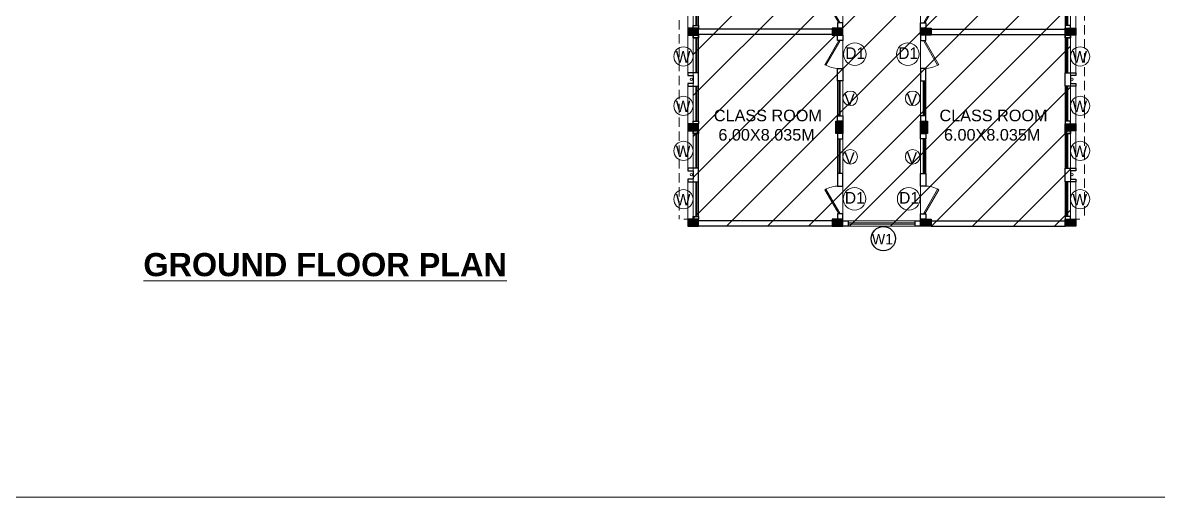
# Model space of a CAD drawing. Header units: millimetres. Extents: x 3614 to 12428, y -844 to 6844.
# Drawn here: x 5267.21 to 5316.17, y -803.64 to -783.18 of the extents above; entities that cross this region are included whole.
import ezdxf

# ---------------------------------------------------------------- set-up
doc = ezdxf.new("R2010")
doc.units = ezdxf.units.MM
doc.header["$LTSCALE"] = 40
doc.header["$MEASUREMENT"] = 0
doc.linetypes.add('DASHED', pattern=[0.75, 0.5, -0.25])
doc.layers.get('0').update_dxf_attribs({"linetype": 'CONTINUOUS', "lineweight": 20})
for name, color, linetype, lineweight in [('CLL LEV.', 15, 'CONTINUOUS', 18), ('Column', 252, 'CONTINUOUS', 30), ('Column Hatch', 253, 'CONTINUOUS', 13), ('Door', 54, 'CONTINUOUS', 18), ('ele-3', 1, 'CONTINUOUS', 20), ('Fixture', 44, 'CONTINUOUS', 15), ('hatch-2', 40, 'CONTINUOUS', 13), ('Hidden', 30, 'DASHED', 18), ('TEXT', 7, 'CONTINUOUS', 20), ('Ventilator', 6, 'DASHED', 18), ('Wall', 7, 'CONTINUOUS', 30), ('Window', 150, 'CONTINUOUS', 15), ('window wall', 7, 'CONTINUOUS', 18), ('Window-Wall', 7, 'CONTINUOUS', 18)]:
    doc.layers.add(name, color=color, linetype=linetype, lineweight=lineweight)
doc.layers.add('RD', color=80, linetype='CONTINUOUS')
doc.styles.add('STYLE9', font='GOTHIC.TTF')
doc.styles.add('Tabrej', font='GOTHIC.TTF')
doc.styles.add('Tabrej.', font='GOTHIC.TTF', dxfattribs={"height": 1})

# ---------------------------------------------------------------- blocks, each defined once
blk = doc.blocks.new('COLM 530')
at = {"layer": 'Column Hatch'}
h = blk.add_hatch(color=0, dxfattribs=at)
h.dxf.hatch_style = 1
h.paths.add_polyline_path([(5443.518, -633.795), (5443.218, -633.795), (5443.218, -634.325), (5443.518, -634.325)])
at = {"layer": 'Column'}
for p, q in [((5443.518, -633.795), (5443.218, -633.795)), ((5443.218, -633.795), (5443.218, -634.325)), ((5443.518, -634.325), (5443.518, -633.795)), ((5443.218, -634.325), (5443.518, -634.325))]:
    blk.add_line(p, q, dxfattribs=at)
blk = doc.blocks.new('COLUMN 546')
at = {"layer": 'Column Hatch'}
h = blk.add_hatch(color=0, dxfattribs=at)
h.dxf.hatch_style = 1
h.paths.add_polyline_path([(0, 0), (0.3, 0), (0.3, 0.46), (0, 0.46)])
at = {"layer": 'Column'}
for p, q in [((0.3, 0.46), (0, 0.46)), ((0, 0.46), (0, 0)), ((0, 0), (0.3, 0)), ((0.3, 0), (0.3, 0.46))]:
    blk.add_line(p, q, dxfattribs=at)
blk = doc.blocks.new('VENT 2')
at = {"layer": 'Ventilator', "linetype": 'Continuous', "ltscale": 0.02}
for p, q in [((0, 0.182), (1.5, 0.182)), ((0, 0.152), (1.5, 0.152))]:
    blk.add_line(p, q, dxfattribs=at)
at = {"layer": 'Window-Wall'}
for p, q in [((0, 0.23), (1.5, 0.23)), ((0, 0), (0, 0.23)), ((0, 0.115), (1.5, 0.115)), ((1.5, 0), (0, 0)), ((1.5, 0.23), (1.5, 0))]:
    blk.add_line(p, q, dxfattribs=at)
blk = doc.blocks.new('*U18')
for p, q in [((0, 0), (0, -6)), ((40, 0), (40, -6))]:
    blk.add_line(p, q)
blk.add_lwpolyline([(0, 0), (34.6, 20), (35.5, 18.5), (0.9, -1.5)], close=True)
blk.add_arc((0, 0), 40, 0, 30)
blk = doc.blocks.new('DOOR1')
at = {"layer": 'Door'}
blk.add_line((0, 0), (1.2, 0), dxfattribs=at)
at = {"layer": 'Door', "xscale": 0.0300000000000013, "yscale": 0.0300000000000013, "zscale": 0.0300000000000013}
blk.add_blockref('*U18', (0, 0.18), dxfattribs=at)
blk = doc.blocks.new('class 1')
at = {"layer": 'Wall'}
for points in [[(0.23, -0.035), (0, -0.035), (0, -0.265), (0.23, -0.265), (0.23, -0.035)], [(0.23, -1.465), (0, -1.465), (0, -2.005), (0.23, -2.005), (0.23, -1.465)], [(0.23, -3.505), (0, -3.505), (0, -3.735), (0.23, -3.735), (0.23, -3.505)]]:
    blk.add_lwpolyline(points, dxfattribs=at)
at = {"layer": 'Wall', "rotation": 270}
for name, p in [('DOOR1', (0, -0.265)), ('VENT 2', (0, -2.005))]:
    blk.add_blockref(name, p, dxfattribs=at)
blk = doc.blocks.new('WINDOW 1')
at = {"layer": 'CLL LEV.'}
for p, q in [((-0.115, -0.23), (-0.115, -0.46)), ((-0.115, -0.46), (1.615, -0.46)), ((1.615, -0.23), (1.615, -0.46))]:
    blk.add_line(p, q, dxfattribs=at)
at = {"layer": 'Window'}
for p, q in [((0, -0.051), (1.5, -0.051)), ((0, -0.081), (1.5, -0.081))]:
    blk.add_line(p, q, dxfattribs=at)
at = {"layer": 'Window-Wall'}
for p, q in [((0, 0), (1.5, 0)), ((0, -0.23), (0, 0)), ((1.5, 0), (1.5, -0.23)), ((0, -0.115), (1.5, -0.115)), ((1.5, -0.23), (0, -0.23))]:
    blk.add_line(p, q, dxfattribs=at)
blk = doc.blocks.new('SHAFT2')
at = {"layer": 'Fixture'}
blk.add_circle((0.302, 0.307), 0.05, dxfattribs=at)
at = {"layer": 'Wall'}
blk.add_lwpolyline([(0, 0.585), (0.46, 0.585), (0.46, 0.47), (0.23, 0.47), (0.23, 0.115), (0.46, 0.115), (0.46, 0), (0, 0), (0, 0.585)], dxfattribs=at)
blk = doc.blocks.new('DDDD')
at = {"layer": 'TEXT', "color": 3, "ltscale": 0.2}
blk.add_circle((2085.909, -1030.934), 0.488, dxfattribs=at)
at = {"layer": 'TEXT', "color": 3, "style": 'STYLE9'}
blk.add_text('D1', height=0.5, dxfattribs=at).set_placement((2085.496, -1031.139))
blk = doc.blocks.new('W')
at = {"layer": 'TEXT', "color": 3}
blk.add_circle((2080.863, -1087.688), 0.414, dxfattribs=at)
at = {"layer": 'TEXT', "color": 3, "style": 'STYLE9'}
blk.add_text('W', height=0.5, dxfattribs=at).set_placement((2080.534, -1087.956))
blk = doc.blocks.new('VVV')
at = {"layer": 'TEXT', "color": 3, "ltscale": 0.2}
blk.add_circle((2082.528, -1073.943), 0.314, dxfattribs=at)
at = {"layer": 'TEXT', "color": 3, "style": 'STYLE9'}
blk.add_text('V', height=0.5, dxfattribs=at).set_placement((2082.277, -1074.243))

msp = doc.modelspace()

# ---------------------------------------------------------------- hatches: boundary and pattern name
at = {"layer": 'hatch-2', "ltscale": 0.05}
h = msp.add_hatch(dxfattribs=at)
h.set_pattern_fill('ANSI31', color=256, scale=10, style=0)
h.set_pattern_definition([(45, (-390.4418, 168.6204), (-0.88388348, 0.88388348), [])])
h.paths.add_polyline_path([(5312.3853, -750.1443), (5296.1153, -750.1443), (5296.1153, -791.9542), (5312.3853, -791.9542)])

# ---------------------------------------------------------------- linework, layer by layer
at = {"layer": 'ele-3', "ltscale": 0.05}
msp.add_lwpolyline([(5233.1298, -730.1343), (5348.6443, -730.1343), (5348.6443, -803.6401), (5233.1298, -803.6401)], close=True, dxfattribs=at)
at = {"layer": 'hatch-2', "ltscale": 0.05}
msp.add_lwpolyline([(5296.1153, -750.1443), (5312.3853, -750.1443), (5312.3853, -791.9542), (5296.1153, -791.9542)], close=True, dxfattribs=at)
at = {"layer": 'Hidden', "ltscale": 0.02}
for p, q in [((5295.5153, -775.2742), (5295.5153, -791.6542)), ((5312.9853, -776.0942), (5312.9853, -791.6542)), ((5296.1153, -791.6542), (5295.5153, -791.6542)), ((5312.3853, -791.6542), (5312.9853, -791.6542))]:
    msp.add_line(p, q, dxfattribs=at)
at = {"layer": 'RD'}
msp.add_circle((5304.321, -792.4906), 0.5224, dxfattribs=at)
at = {"layer": 'Wall'}
for p, q in [((5302.1153, -783.4592), (5296.3453, -783.4592)), ((5302.1153, -783.6892), (5296.3453, -783.6892)), ((5306.3853, -783.4592), (5312.1553, -783.4592)), ((5306.3853, -783.6892), (5312.1553, -783.6892)), ((5302.1153, -791.7242), (5296.3453, -791.7242)), ((5306.3853, -791.7242), (5312.1553, -791.7242)), ((5302.1153, -791.9542), (5296.3453, -791.9542)), ((5306.3853, -791.9542), (5312.1553, -791.9542))]:
    msp.add_line(p, q, dxfattribs=at)
for points in [[(5296.1153, -783.4242), (5296.1153, -783.3092), (5296.3453, -783.3092), (5296.3453, -783.4242), (5296.1153, -783.4242)], [(5312.3853, -783.4242), (5312.3853, -783.3092), (5312.1553, -783.3092), (5312.1553, -783.4242), (5312.3853, -783.4242)], [(5296.1153, -783.7242), (5296.1153, -783.8392), (5296.3453, -783.8392), (5296.3453, -783.7242), (5296.1153, -783.7242)], [(5296.1153, -783.8392), (5296.1153, -783.7242), (5296.3453, -783.7242), (5296.3453, -783.8392), (5296.1153, -783.8392)], [(5312.3853, -783.7242), (5312.3853, -783.8392), (5312.1553, -783.8392), (5312.1553, -783.7242), (5312.3853, -783.7242)], [(5312.3853, -783.8392), (5312.3853, -783.7242), (5312.1553, -783.7242), (5312.1553, -783.8392), (5312.3853, -783.8392)], [(5296.1153, -787.5392), (5296.1153, -787.4242), (5296.3453, -787.4242), (5296.3453, -787.5392), (5296.1153, -787.5392)], [(5296.1153, -787.8392), (5296.1153, -787.9542), (5296.3453, -787.9542), (5296.3453, -787.8392), (5296.1153, -787.8392)], [(5296.1153, -787.9542), (5296.1153, -787.8392), (5296.3453, -787.8392), (5296.3453, -787.9542), (5296.1153, -787.9542)], [(5312.3853, -787.5392), (5312.3853, -787.4242), (5312.1553, -787.4242), (5312.1553, -787.5392), (5312.3853, -787.5392)], [(5312.3853, -787.8392), (5312.3853, -787.9542), (5312.1553, -787.9542), (5312.1553, -787.8392), (5312.3853, -787.8392)], [(5312.3853, -787.9542), (5312.3853, -787.8392), (5312.1553, -787.8392), (5312.1553, -787.9542), (5312.3853, -787.9542)], [(5296.1153, -791.6542), (5296.1153, -791.5392), (5296.3453, -791.5392), (5296.3453, -791.6542), (5296.1153, -791.6542)], [(5302.5753, -791.9542), (5302.5753, -791.7242), (5302.8053, -791.7242), (5302.8053, -791.9542), (5302.5753, -791.9542)], [(5305.6953, -791.9542), (5305.6953, -791.7242), (5305.9253, -791.7242), (5305.9253, -791.9542), (5305.6953, -791.9542)], [(5312.3853, -791.6542), (5312.3853, -791.5392), (5312.1553, -791.5392), (5312.1553, -791.6542), (5312.3853, -791.6542)]]:
    msp.add_lwpolyline(points, dxfattribs=at)
at = {"layer": 'Window', "linetype": 'ByBlock', "ltscale": 0.05}
for p, q in [((5305.6953, -791.8142), (5302.8053, -791.8142)), ((5305.6953, -791.8642), (5302.8053, -791.8642))]:
    msp.add_line(p, q, dxfattribs=at)
at = {"layer": 'window wall', "linetype": 'ByBlock', "ltscale": 0.05}
for p, q in [((5305.6953, -791.7242), (5302.8053, -791.7242)), ((5305.6953, -791.9542), (5302.8053, -791.9542))]:
    msp.add_line(p, q, dxfattribs=at)

# ---------------------------------------------------------------- block references
at = {"linetype": 'ByBlock', "rotation": 180}
for p in [(5302.5753, -783.4592), (5302.5753, -791.6892)]:
    msp.add_blockref('class 1', p, dxfattribs=at)
at = {"linetype": 'ByBlock', "xscale": -1, "rotation": 180}
for p in [(5305.9253, -783.4592), (5305.9253, -791.6884)]:
    msp.add_blockref('class 1', p, dxfattribs=at)
at = {"color": 7, "extrusion": (0, 0, -1), "xscale": -1, "zscale": -1, "rotation": 270}
for p in [(-5296.3453, -783.7242), (-5302.5753, -783.7242), (-5296.3453, -787.8392), (-5296.3453, -791.9542), (-5302.5753, -791.9542)]:
    msp.add_blockref('COLUMN 546', p, dxfattribs=at)
at = {"color": 7, "extrusion": (0, 0, -1), "zscale": -1, "rotation": 90}
for p in [(-5305.9253, -783.7242), (-5312.1553, -783.7242), (-5312.1553, -787.8392), (-5305.9253, -791.9542), (-5312.1553, -791.9542)]:
    msp.add_blockref('COLUMN 546', p, dxfattribs=at)
at = {"linetype": 'ByBlock', "xscale": -1}
for name, p in [('class 1', (5302.5753, -783.6892)), ('SHAFT2', (5296.3453, -785.9242)), ('SHAFT2', (5296.3453, -790.0392))]:
    msp.add_blockref(name, p, dxfattribs=at)
at = {"linetype": 'ByBlock'}
msp.add_blockref('class 1', (5305.9253, -783.6892), dxfattribs=at)
at = {"linetype": 'ByBlock', "extrusion": (0, 0, -1), "xscale": -1, "zscale": -1}
for p in [(-5312.1553, -785.9242), (-5312.1553, -790.0392)]:
    msp.add_blockref('SHAFT2', p, dxfattribs=at)
at = {"xscale": -1}
for p in [(10745.7931, -153.6294), (10749.4431, -153.6294)]:
    msp.add_blockref('COLM 530', p, dxfattribs=at)
at = {"layer": 'CLL LEV.', "extrusion": (0, 0, -1), "xscale": -1, "zscale": -1, "rotation": 90}
for p in [(-5296.3453, -781.8092), (-5296.3453, -783.8392), (-5296.3453, -785.9242), (-5296.3453, -787.9542), (-5296.3453, -790.0392)]:
    msp.add_blockref('WINDOW 1', p, dxfattribs=at)
at = {"layer": 'CLL LEV.', "xscale": -1, "rotation": 90}
for p in [(5312.1553, -781.8092), (5312.1553, -783.8392), (5312.1553, -785.9242), (5312.1553, -787.9542), (5312.1553, -790.0392)]:
    msp.add_blockref('WINDOW 1', p, dxfattribs=at)
at = {"layer": 'RD'}
for name, p in [('W', (3214.8364, 303.0523)), ('DDDD', (3217.1817, 246.3926)), ('DDDD', (3219.4665, 246.3926)), ('W', (3231.9393, 303.0523)), ('W', (3214.8364, 300.9196)), ('VVV', (3220.362, 287.5002)), ('VVV', (3223.0543, 287.5002)), ('W', (3231.9393, 300.9196)), ('W', (3214.8364, 298.9797)), ('W', (3231.9393, 298.9797)), ('VVV', (3220.362, 284.9792)), ('VVV', (3223.0543, 284.9792)), ('DDDD', (3217.1644, 240.1579)), ('DDDD', (3219.5046, 240.1579)), ('W', (3214.8364, 296.8965)), ('W', (3231.9393, 296.8965))]:
    msp.add_blockref(name, p, dxfattribs=at)

# ---------------------------------------------------------------- texts
at = {"layer": 'RD', "style": 'STYLE9'}
msp.add_text('W1', height=0.45, dxfattribs=at).set_placement((5303.831, -792.7377))
at = {"layer": 'TEXT', "attachment_point": 1}
for s, insert, char_height, width, style in [('{\\fArial|b0|i0|c0|p34;CLASS ROOM\\P 6.00X8.035M}', (5297.0115, -786.9316), 0.5, 19.989683, 'Tabrej.'), ('{\\fArial|b0|i0|c0|p34;CLASS ROOM\\P 6.00X8.035M}', (5306.7399, -786.9316), 0.5, 19.989683, 'Tabrej.'), ('{\\fArial|b1|i0|c0|p34;\\LGROUND FLOOR PLAN}', (5272.4111, -793.1098), 1, 20.540561, 'Tabrej')]:
    msp.add_mtext(s, dxfattribs=dict(at, insert=insert, char_height=char_height, width=width, style=style))

doc.saveas('drawing.dxf')
